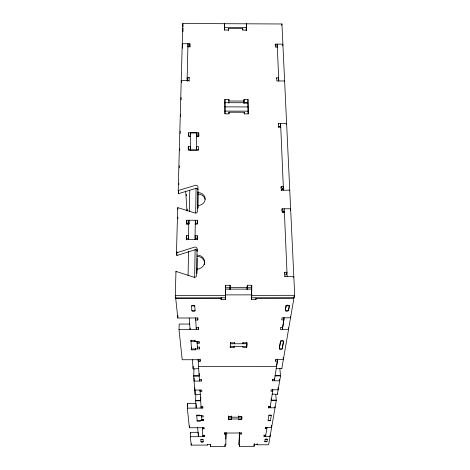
<?xml version="1.0" encoding="UTF-8"?>
<svg xmlns="http://www.w3.org/2000/svg" width="470" height="470" viewBox="0 0 470 470"><rect width="100%" height="100%" fill="white"/><g stroke="black" fill="none" stroke-linecap="round" stroke-linejoin="round"><path stroke-width="0.7" d="M276.201 368.298L276.213 368.686L281.783 368.674L293.909 298.315L256.068 298.368L255.974 299.502L251.532 299.507L251.697 289.109L225.612 289.138L225.588 299.543L221.141 299.555L221.141 298.415L175.727 298.474L175.792 297.04M224.631 30.262L224.625 23.758M226.017 432.641L225.823 444.72L225.101 444.926L225.065 446.43L210.531 446.5L210.542 444.285M224.954 113.711L224.924 102.683L247.937 102.754L248.089 113.775M193.158 366.236L193.135 368.932L198.728 368.656M195.156 390.041L195.115 394.6L200.302 394.465M224.895 103.018L224.93 99.376L228.884 99.393L228.896 101.015L244.065 101.062L244.036 99.44L247.99 99.452L248.283 113.922L244.288 113.91L244.259 112.26L228.972 112.213L228.943 113.64M198.146 432.306L190.438 432.335L190.332 436.718L191.22 445.125L207.552 445.049L207.558 444.338M190.332 436.718L204.397 436.654L204.415 435.197M197.212 251.391A2.174 1.974 -4.4 0 0 195.103 249.776L177.484 255.351A2.18 1.974 -7.4 0 1 176.861 255.433L176.479 252.725A2.197 1.986 -7.3 0 0 177.108 252.637L194.88 247.026A2.191 1.986 -4.3 0 1 197.042 249.012L196.954 254.999A7.737 7.074 -4.4 0 1 204.585 262.072A7.737 7.074 -4.4 0 1 196.754 269.146L196.66 275.291A2.232 2.056 -5.4 0 1 194.404 277.353L176.597 271.578A2.232 2.045 -8.7 0 0 175.962 271.495L175.298 295.471L175.698 297.874L225.647 297.804L225.653 285.284L230.13 285.278L230.071 289.414M197.412 239.853L197.435 238.554L195.279 238.554L195.062 235.729L197.236 235.729L197.177 239.647L186.285 239.647L186.367 235.729L188.541 235.729L188.682 237.138M188.775 224.09L186.619 224.09L186.702 220.248L197.459 220.254L197.4 224.09L195.244 224.09M198.093 189.833A2.086 1.821 -2.6 0 0 196.066 188.347L179.152 193.464A2.091 1.821 -4.8 0 1 178.553 193.534L178.201 190.415A2.109 1.833 -4.7 0 0 178.806 190.338L195.861 185.192A2.103 1.833 -2.7 0 1 197.941 187.025L197.858 192.541A7.426 6.515 -2.5 0 1 205.184 199.063A7.426 6.515 -2.5 0 1 197.67 205.572L197.588 211.23A2.139 1.892 -3.1 0 1 195.42 213.121L178.33 207.787A2.139 1.886 -5.3 0 0 177.725 207.711L176.479 252.725M190.544 136.188L188.511 136.183L188.582 132.775L198.722 132.798L198.675 136.206L196.642 136.206M196.954 254.999L196.854 270.45L196.754 269.146M198.434 207.064A7.391 6.492 -2.6 0 1 197.764 207.094L197.858 192.541M196.936 273.458L197.153 258.189M197.864 208.51L198.105 191.484M202.429 427.483L202.405 428.828L203.957 428.816L203.974 427.577M196.254 403.389L187.448 403.424L187.319 408.125L202.787 408.066L202.805 406.756M202.911 435.202L202.893 436.659L202.341 427.724M197.13 420.668L203.498 420.644L203.516 419.34M226.029 434.11L224.507 434.115L224.525 433.058L241.28 432.982L241.204 434.045L239.688 434.051L238.983 444.661L239.688 444.855L239.594 446.365L254.117 446.294L254.329 443.627M194.997 239.647L195.309 220.254L195.591 224.149L195.632 221.623M196.689 132.904L196.419 150.124L190.262 150.112L190.608 132.893L196.689 132.904L196.907 136.852M194.662 277.653L195.109 249.264M195.684 212.857L196.066 188.176M196.954 136.835L196.936 132.992M194.139 377.974L194.069 381.058L201.266 381.041L201.289 379.613M201.154 406.679L201.131 408.072L200.026 390.065M201.695 415.615L201.677 416.931L203.287 416.925L203.222 415.733L196.754 415.756M201.924 419.299L201.906 420.65L201.601 415.738M228.379 30.579L228.408 28.576L242.796 28.646L242.82 30.109L246.58 30.127L246.45 23.811M198.434 433.035L198.369 436.683L197.676 427.741M199.497 379.378L199.468 381.041L198.158 359.714M198.275 359.074L198.228 361.377L200.132 361.377L200.173 359.074M200.132 390.071L200.108 391.463L201.853 391.457L201.777 390.059L194.768 390.082L194.815 387.914M189.898 324.053L179.211 324.071L179.005 329.546L198.334 329.505L198.381 327.29M197.153 341.238L197.112 343.241L199.11 343.241L199.133 341.902M191.59 348.963L199.433 348.94L199.468 346.954M228.855 103.194L228.884 99.393M225.653 285.284L225.606 287.763L230.047 287.757L230.13 285.278M225.829 439.009L225.953 432.57M186.631 239.853L186.367 235.729M186.96 224.449L186.702 220.248M188.464 239.647L188.852 220.248L189.151 223.497M188.082 275.473L188.558 251.45M189.357 211.4L189.774 190.344M196.343 327.326L196.296 329.511L195.585 317.978M195.732 317.961L195.684 320.046L197.805 320.041L197.846 317.961M196.231 404.611L196.16 408.089L195.596 400.828L195.814 394.947M197.535 346.831L197.494 348.946L197.03 341.408M189.093 81.269L189.122 77.491L187.172 77.48L187.43 81.24L187.477 79.119M182.589 48.269L182.254 43.704L189.862 43.739L189.798 46.742L187.894 46.73M188.288 146.517L188.546 149.901L190.579 149.906L190.338 146.523L188.288 146.517L188.212 149.995L198.475 150.012L198.522 146.534L196.478 146.534L196.672 149.918L198.698 149.918M195.021 340.069L194.991 341.414L194.933 340.486L190.902 340.497L191.625 349.845L195.555 349.839L195.585 348.517M187.101 80.634L187.965 43.733L188.165 46.988M191.22 445.125L191.249 443.704M195.115 394.6L193.693 376.159L193.998 368.674M191.043 339.992L191.002 341.42L199.01 341.402L199.11 343.241M203.957 428.816L203.892 427.718L189.387 427.776L189.439 425.861M191.625 349.845L191.678 347.865M231.628 418.976L231.604 419.557L228.42 419.569L228.496 416.626L231.716 416.614L231.692 417.207L231.681 415.897M234.242 346.478L234.213 347.371L230.265 347.383L230.382 342.859L234.377 342.853L234.342 343.764L234.324 342.43M178.201 190.415L182.812 23.5L281.935 23.982L294.702 295.319L294.044 297.716L251.691 297.769L251.767 285.255L247.291 285.261L247.079 289.285M176.861 255.433L176.961 251.767M177.86 218.779L177.901 217.316M178.553 193.54L178.612 191.337M178.794 184.745L178.835 183.276M179.252 167.89L179.311 165.693M179.734 150.306L179.775 148.837M180.192 133.451L180.257 131.253M180.656 116.595L180.715 114.398M181.114 99.746L181.179 97.437M182.542 47.623L182.601 45.443M182.971 31.796L183.071 28.224M190.127 328.066L190.086 329.523L189.193 317.99M200.796 396.974L200.684 400.81L195.596 400.828M199.245 373.574L199.168 376.141L193.693 376.159M187.166 211.001L187.23 209.038M246.163 30.391L246.28 27.143M246.421 30.198L246.403 23.864M197.805 320.041L197.688 317.973L177.789 318.008L177.895 315.223M242.743 29.98L242.796 28.646M246.304 26.819L246.292 29.381M244.036 99.44L243.854 103.077L247.772 103.089L247.99 99.452M243.954 103.241L244.065 101.062M244.189 113.687L244.259 112.26M238.549 418.946L238.513 419.528L241.697 419.516L241.903 416.573L238.684 416.585L238.648 417.178L238.631 415.868M242.814 346.455L242.761 347.353L246.703 347.342L247.014 342.824L243.025 342.83L242.972 343.746L242.943 342.413M238.983 444.661L239.436 432.359M247.126 289.397L247.291 285.261M275.167 45.425L275.303 44.115L282.881 44.151L282.67 45.907M276.912 46.736L277.2 44.121L278.775 80.963M251.515 289.162L251.767 285.255M281.783 25.315L281.935 23.982M276.624 78.437L276.701 77.808L278.639 77.814L278.269 80.94M278.51 124.027L278.593 123.434L286.612 123.457L286.442 124.632M275.784 394.665L276.278 400.534L268.634 444.767L257.208 444.82L257.255 443.615M278.651 127.382L278.593 123.434M280.12 126.953L280.596 123.446L283.457 190.186M280.661 127.388L280.743 126.8L278.728 126.794M277.259 359.01L277.37 361.16L275.473 361.166L275.726 359.503L283.369 359.48L283.251 357.412L283.345 359.48M270.027 434.903L270.086 436.36L264.081 436.389L264.24 435.343L265.744 435.338M266.76 427.277L266.813 428.552L265.268 428.558L265.433 427.453L271.631 427.43L271.537 425.28M274.968 406.538L275.026 407.79L268.417 407.813L268.611 406.55L270.268 406.544M279.615 379.366L279.691 380.788L272.518 380.812L272.741 379.319L274.545 379.314M277.37 361.16L276.554 366.33L198.552 366.553M283.727 317.808L283.851 319.882L282.676 327.361L280.602 327.367L280.302 329.335L288.58 329.323L288.492 327.866L288.551 329.323M264.78 441.483L265.109 439.38A1.116 0.382 -1.5 0 1 266.284 438.992A1.116 0.382 -1.5 0 1 267.342 439.368L266.995 441.477A1.11 0.376 -1.5 0 1 265.826 441.853A1.11 0.376 -1.5 0 1 264.78 441.483L266.995 441.477M266.983 427.447L265.579 436.383L265.526 434.92M268.094 420.374L268.863 415.468A1.21 0.447 -1.7 0 1 270.144 415.016A1.21 0.447 -1.7 0 1 271.284 415.462L270.473 420.368A1.193 0.435 -1.7 0 1 269.216 420.809A1.193 0.435 -1.7 0 1 268.094 420.374L270.473 420.368M272.894 389.818L270.068 407.807L270.009 406.421M277.658 359.497L274.31 380.806L274.216 378.82M284.203 317.82L282.394 329.335L282.27 327.155M280.954 188.094L281.207 186.52L283.298 186.52L282.781 189.657L281.395 189.657M281.272 190.703L281.207 186.52M281.783 210.777L282.129 208.774L290.63 208.78L290.284 210.531M272.177 394.089L277.353 394.312L280.537 375.888L279.832 368.421M284.567 273.129L284.755 272.265L286.97 272.265L286.389 274.833L284.926 274.833M284.832 276.789L284.755 272.265M293.55 277.376L293.809 276.36L284.926 276.366M191.519 305.923L192.524 305.277L194.674 305.653L195.103 310.599A1.627 0.811 1.1 0 1 193.528 311.404A1.627 0.811 1.1 0 1 191.848 310.605L191.554 305.923L194.844 305.923M202.829 435.614L204.338 435.608L204.397 436.654M200.837 439.673L203.075 439.662L203.204 441.765A1.11 0.376 0.2 0 1 202.118 442.147A1.11 0.376 0.2 0 1 200.984 441.777L200.837 439.673A1.116 0.382 0.2 0 1 201.93 439.286A1.116 0.382 0.2 0 1 203.075 439.662M265.109 439.38L267.342 439.368M200.984 441.777L203.204 441.765M254.352 444.344L257.272 444.332M193.705 375.712L198.264 375.695M275.961 375.454L280.502 375.442M280.537 375.888L275.079 375.906L275.05 375.46M199.374 379.554L201.184 379.548L201.266 381.041M195.608 400.399L199.844 400.387M272.03 400.123L276.248 400.105M276.278 400.534L271.208 400.552L271.078 398.76M201.054 406.809L202.717 406.803L202.787 408.066M268.863 415.468L271.284 415.462M228.444 418.987L241.75 418.935L241.874 417.166L228.491 417.219L228.479 415.862M201.836 419.487L203.428 419.475L203.498 420.644M230.147 287.364L247.326 287.34M247.055 287.74L251.491 287.734M225.647 294.896L251.873 294.86M175.298 295.471L225.694 295.401M251.973 295.372L294.702 295.319M191.872 310.47L195.126 310.464M283.851 319.882L281.736 319.888L282.053 317.82L290.572 317.808L290.448 316.416M196.143 327.537L198.228 327.531L198.334 329.505M230.335 346.484L246.809 346.449L246.997 343.735L230.406 343.776L230.388 342.354M197.353 347.166L199.333 347.16L199.433 348.94M284.415 212.546L282.282 212.546L282.129 208.774M186.989 223.18L189.122 223.18M195.52 223.185L197.653 223.185L197.459 220.254M186.661 238.554L188.817 238.554M281.354 190.18L289.755 190.191M282.311 211.77L284.421 211.77M189.052 80.64L181.232 80.617L181.408 82.749M284.614 80.981L276.83 80.952L276.701 77.808M224.948 106.866L248.072 106.937M224.971 111.09L248.213 111.155M278.128 126.941L280.302 126.947M190.274 136.241L188.84 136.235L188.582 132.775M196.742 136.253L198.898 136.259L198.722 132.798M224.648 27.36L246.527 27.46M277.329 47.118L275.426 47.112L275.303 44.115M175.962 271.495L176.056 272.142M177.725 207.705L177.901 209.221M175.727 298.474L177.789 318.008M179.005 329.546L182.196 359.756L200.038 359.709L200.132 361.377M187.319 408.125L189.387 427.776M187.448 403.424L187.742 406.262M190.438 432.335L190.585 433.757M192.418 359.732L193.135 368.932M197.042 249.012L197.112 249.928M197.142 250.387L197.177 250.845M197.236 235.729L197.435 238.554M190.608 132.893L190.697 134.209M182.812 23.5L183.047 26.843M185.668 191.073L186.954 210.783M195.496 348.952L195.555 349.839M199.985 415.744L199.944 415.145L196.707 415.157L197.177 421.243L200.355 421.232L200.314 420.656M189.122 77.491L189.163 78.12M186.285 194.386L186.379 195.855M197.67 205.572L197.764 207.094M196.613 327.367L196.695 328.73M202.171 419.34L202.253 420.732M189.862 43.739L190.056 47.006M281.783 368.674L281.765 368.286M278.023 387.632L278.134 389.8L271.149 389.824L270.937 391.222L272.676 391.216L272.582 389.131M275.402 359.732L275.473 361.166M293.979 296.358L294.044 297.716M277.353 394.312L277.335 393.819M272.453 379.39L272.518 380.812M207.552 445.049L207.529 444.561L210.46 444.549L210.531 446.5M287.147 276.366L284.25 208.774L283.539 212.763L283.498 211.829M282.717 188.194L282.781 189.657M268.364 406.509L268.417 407.813M265.239 427.812L265.268 428.558M264.022 434.932L264.081 436.389M255.927 298.074L255.974 299.502M257.19 444.109L257.208 444.82M251.468 297.369L251.532 299.507M254.053 444.079L254.117 446.294M246.703 342.207L246.738 343.617M246.668 346.014L246.703 347.342M241.674 418.212L241.697 419.516M241.175 432.576L241.204 434.045M239.659 432.582L239.688 434.051M239.559 444.232L239.594 446.365M234.195 346.049L234.213 347.371M231.593 418.253L231.604 419.557M230.253 346.055L230.265 347.383M228.408 418.265L228.42 419.569M228.408 28.576L228.42 30.039L224.66 30.021L224.637 23.706M228.972 112.213L228.978 113.863L224.983 113.858L224.93 99.376M230.047 287.757L230.053 289.309M225.577 297.398L225.588 299.543M225.823 444.009L225.823 444.72M225.059 444.297L225.065 446.43M224.501 432.647L224.507 434.115M221.141 297.404L221.141 299.555M197.059 256.356A7.702 7.044 -4.4 0 1 204.515 264.651M197.952 194.098A7.391 6.492 -2.6 0 1 205.137 199.392M280.502 341.214L279.315 348.746A1.475 0.664 -2.5 0 0 280.684 349.404A1.475 0.664 -2.5 0 0 282.259 348.734L283.528 341.208L280.531 341.214L279.345 348.746L282.288 348.734L283.498 341.208A1.504 0.687 -2.6 0 0 282.112 340.515A1.504 0.687 -2.6 0 0 280.502 341.214M286.066 305.782L285.331 310.453A1.627 0.805 -3.1 0 0 286.823 311.252A1.627 0.805 -3.1 0 0 288.568 310.447L289.267 305.512L287.205 305.136L286.066 305.782M286.095 305.782L285.384 310.318L288.627 310.312L289.373 305.776L286.095 305.782"/></g></svg>
